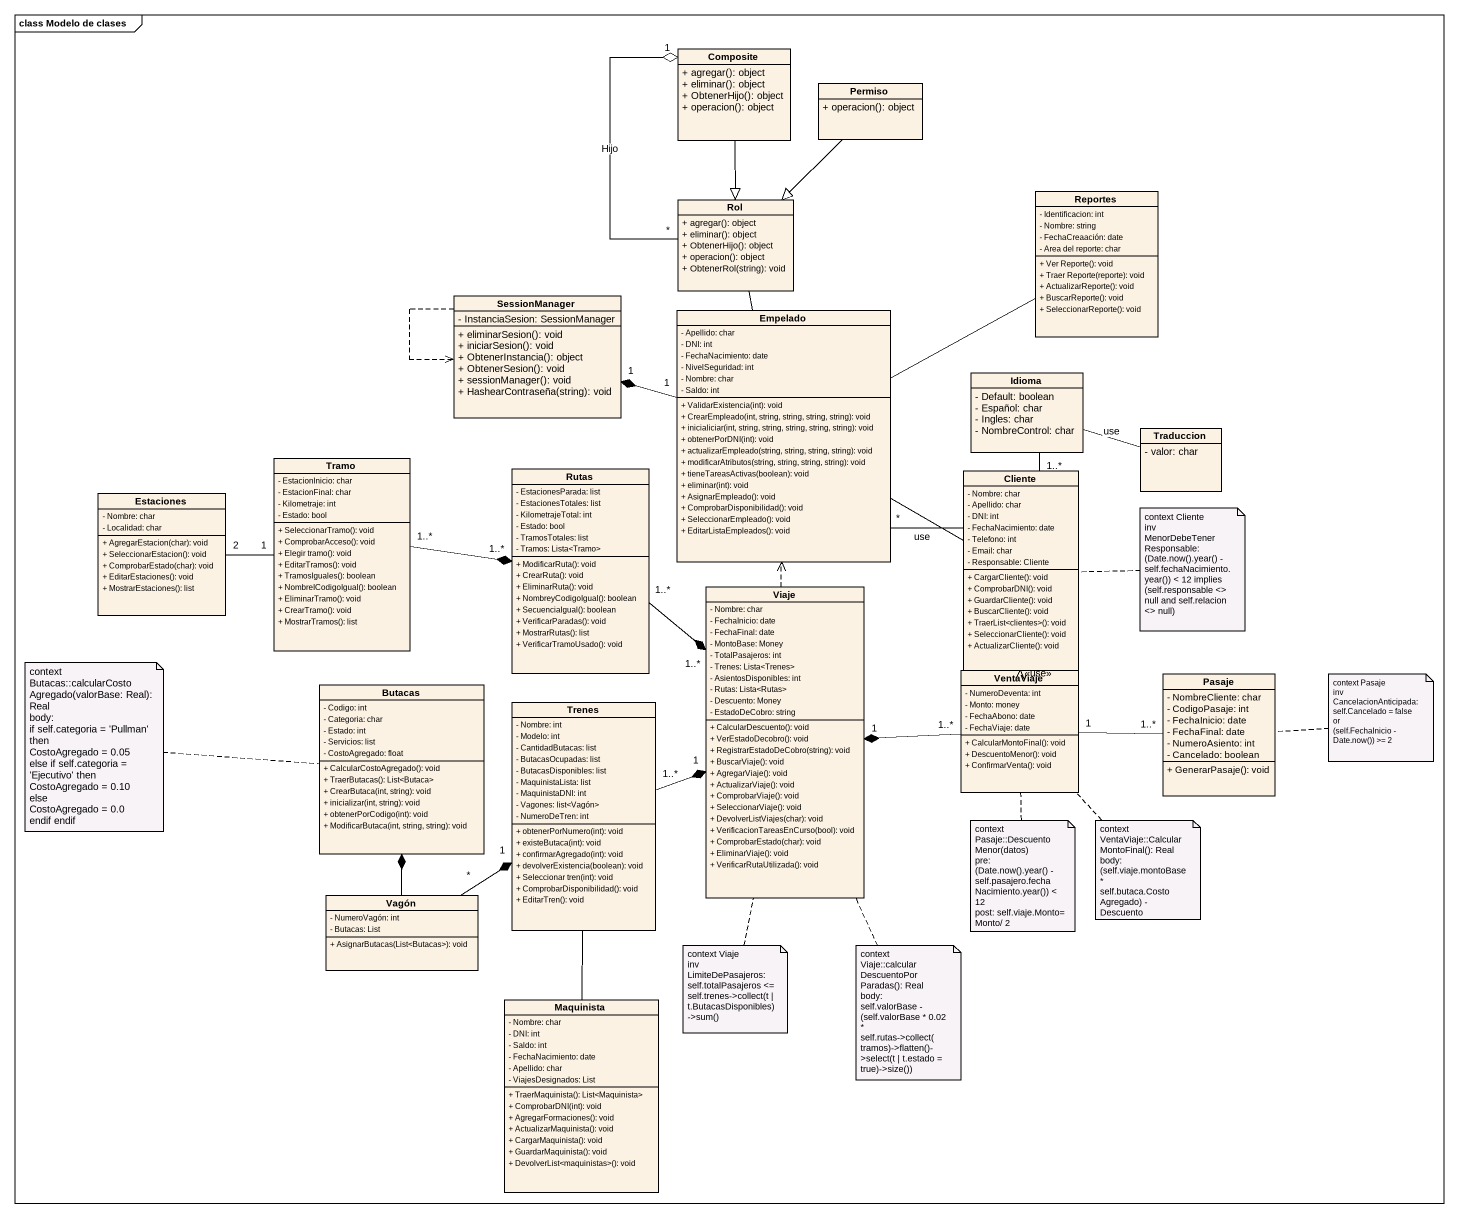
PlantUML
@startuml
mainframe class Modelo de clases
hide circle
hide empty members
skinparam classAttributeIconSize 0
class Composite {
  + agregar(): object
  + eliminar(): object
  + ObtenerHijo(): object
  + operacion(): object
}
class Permiso {
  + operacion(): object
}
class Rol {
  + agregar(): object
  + eliminar(): object
  + ObtenerHijo(): object
  + operacion(): object
  + ObtenerRol(string): void
}
class Reportes {
  - Identificacion: int
  - Nombre: string
  - FechaCreaación: date
  - Area del reporte: char
  + Ver Reporte(): void
  + Traer Reporte(reporte): void
  + ActualizarReporte(): void
  + BuscarReporte(): void
  + SeleccionarReporte(): void
}
class SessionManager {
  - InstanciaSesion: SessionManager
  + eliminarSesion(): void
  + iniciarSesion(): void
  + ObtenerInstancia(): object
  + ObtenerSesion(): void
  + sessionManager(): void
  + HashearContraseña(string): void
}
class Empelado {
  - Apellido: char
  - DNI: int
  - FechaNacimiento: date
  - NivelSeguridad: int
  - Nombre: char
  - Saldo: int
  + ValidarExistencia(int): void
  + CrearEmpleado(int, string, string, string, string): void
  + inicialiciar(int, string, string, string, string, string): void
  + obtenerPorDNI(int): void
  + actualizarEmpleado(string, string, string, string): void
  + modificarAtributos(string, string, string, string): void
  + tieneTareasActivas(boolean): void
  + eliminar(int): void
  + AsignarEmpleado(): void
  + ComprobarDisponibilidad(): void
  + SeleccionarEmpleado(): void
  + EditarListaEmpleados(): void
}
class Idioma {
  - Default: boolean
  - Español: char
  - Ingles: char
  - NombreControl: char
}
class Traduccion {
  - valor: char
}
class Tramo {
  - EstacionInicio: char
  - EstacionFinal: char
  - Kilometraje: int
  - Estado: bool
  + SeleccionarTramo(): void
  + ComprobarAcceso(): void
  + Elegir tramo(): void
  + EditarTramos(): void
  + TramosIguales(): boolean
  + NombreICodigoIgual(): boolean
  + EliminarTramo(): void
  + CrearTramo(): void
  + MostrarTramos(): list
}
class Rutas {
  - EstacionesParada: list
  - EstacionesTotales: list
  - KilometrajeTotal: int
  - Estado: bool
  - TramosTotales: list
  - Tramos: Lista<Tramo>
  + ModificarRuta(): void
  + CrearRuta(): void
  + EliminarRuta(): void
  + NombreyCodigoIgual(): boolean
  + SecuenciaIgual(): boolean
  + VerificarParadas(): void
  + MostrarRutas(): list
  + VerificarTramoUsado(): void
}
class Cliente {
  - Nombre: char
  - Apellido: char
  - DNI: int
  - FechaNacimiento: date
  - Telefono: int
  - Email: char
  - Responsable: Cliente
  + CargarCliente(): void
  + ComprobarDNI(): void
  + GuardarCliente(): void
  + BuscarCliente(): void
  + TraerList<clientes>(): void
  + SeleccionarCliente(): void
  + ActualizarCliente(): void
}
class Estaciones {
  - Nombre: char
  - Localidad: char
  + AgregarEstacion(char): void
  + SeleccionarEstacion(): void
  + ComprobarEstado(char): void
  + EditarEstaciones(): void
  + MostrarEstaciones(): list
}
class Viaje {
  - Nombre: char
  - FechaInicio: date
  - FechaFinal: date
  - MontoBase: Money
  - TotalPasajeros: int
  - Trenes: Lista<Trenes>
  - AsientosDisponibles: int
  - Rutas: Lista<Rutas>
  - Descuento: Money
  - EstadoDeCobro: string
  + CalcularDescuento(): void
  + VerEstadoDecobro(): void
  + RegistrarEstadoDeCobro(string): void
  + BuscarViaje(): void
  + AgregarViaje(): void
  + ActualizarViaje(): void
  + ComprobarViaje(): void
  + SeleccionarViaje(): void
  + DevolverListViajes(char): void
  + VerificacionTareasEnCurso(bool): void
  + ComprobarEstado(char): void
  + EliminarViaje(): void
  + VerificarRutaUtilizada(): void
}
class VentaViaje {
  - NumeroDeventa: int
  - Monto: money
  - FechaAbono: date
  - FechaViaje: date
  + CalcularMontoFinal(): void
  + DescuentoMenor(): void
  + ConfirmarVenta(): void
}
class Pasaje {
  - NombreCliente: char
  - CodigoPasaje: int
  - FechaInicio: date
  - FechaFinal: date
  - NumeroAsiento: int
  - Cancelado: boolean
  + GenerarPasaje(): void
}
class Butacas {
  - Codigo: int
  - Categoria: char
  - Estado: int
  - Servicios: list
  - CostoAgregado: float
  + CalcularCostoAgregado(): void
  + TraerButacas(): List<Butaca>
  + CrearButaca(int, string): void
  + inicializar(int, string): void
  + obtenerPorCodigo(int): void
  + ModificarButaca(int, string, string): void
}
class Trenes {
  - Nombre: int
  - Modelo: int
  - CantidadButacas: list
  - ButacasOcupadas: list
  - ButacasDisponibles: list
  - MaquinistaLista: list
  - MaquinistaDNI: int
  - Vagones: list<Vagón>
  - NumeroDeTren: int
  + obtenerPorNumero(int): void
  + existeButaca(int): void
  + confirmarAgregado(int): void
  + devolverExistencia(boolean): void
  + Seleccionar tren(int): void
  + ComprobarDisponibilidad(): void
  + EditarTren(): void
}
class Vagón {
  - NumeroVagón: int
  - Butacas: List
  + AsignarButacas(List<Butacas>): void
}
class Maquinista {
  - Nombre: char
  - DNI: int
  - Saldo: int
  - FechaNacimiento: date
  - Apellido: char
  - ViajesDesignados: List
  + TraerMaquinista(): List<Maquinista>
  + ComprobarDNI(int): void
  + AgregarFormaciones(): void
  + ActualizarMaquinista(): void
  + CargarMaquinista(): void
  + GuardarMaquinista(): void
  + DevolverList<maquinistas>(): void
}
Composite --|> Rol
Permiso --|> Rol
Rol "*" -up-o "1" Composite : Hijo
SessionManager ..> SessionManager
Empelado -up- Rol
Empelado -right- Reportes
Empelado "1" -left-* "1" SessionManager
Empelado "*" -right- "1..*" Idioma : use
Empelado -right- Cliente
Traduccion -left- Idioma : use
Tramo "1..*" -right-* "1..*" Rutas
Rutas "1..*" --* "1..*" Viaje
Cliente ..> VentaViaje : <<use>>
Estaciones "2" -right- "1" Tramo
Viaje .up.> Empelado
VentaViaje "1..*" -left-* "1" Viaje
Pasaje "1..*" -left- "1" VentaViaje
Trenes "1..*" -right-* "1" Viaje
Vagón -up-* Butacas
Vagón "*" -up-* "1" Trenes
Maquinista -up- Trenes
note right of Cliente
  context Cliente
  inv MenorDebeTenerResponsable:
  (Date.now().year() - self.fechaNacimiento.year()) < 12 implies
  (self.responsable <> null and self.relacion <> null)
end note
note left of Butacas
  context Butacas::calcularCostoAgregado(valorBase: Real): Real
  body:
  if self.categoria = 'Pullman' then
  CostoAgregado = 0.05
  else if self.categoria = 'Ejecutivo' then
  CostoAgregado = 0.10
  else
  CostoAgregado = 0.0
  endif endif
end note
note right of Pasaje
  context Pasaje
  inv CancelacionAnticipada:
  self.Cancelado = false or
  (self.FechaInicio - Date.now()) >= 2
end note
note bottom of VentaViaje
  context Pasaje::DescuentoMenor(datos)
  pre: (Date.now().year() - self.pasajero.fechaNacimiento.year()) < 12
  post: self.viaje.Monto= Monto/ 2
end note
note bottom of VentaViaje
  context VentaViaje::CalcularMontoFinal(): Real
  body:
  (self.viaje.montoBase * self.butaca.CostoAgregado) - Descuento
end note
note bottom of Viaje
  context Viaje
  inv LimiteDePasajeros:
  self.totalPasajeros <= self.trenes->collect(t | t.ButacasDisponibles)->sum()
end note
note bottom of Viaje
  context Viaje::calcularDescuentoPorParadas(): Real
  body:
  self.valorBase - (self.valorBase * 0.02 * self.rutas->collect(tramos)->flatten()->select(t | t.estado = true)->size())
end note
@enduml
